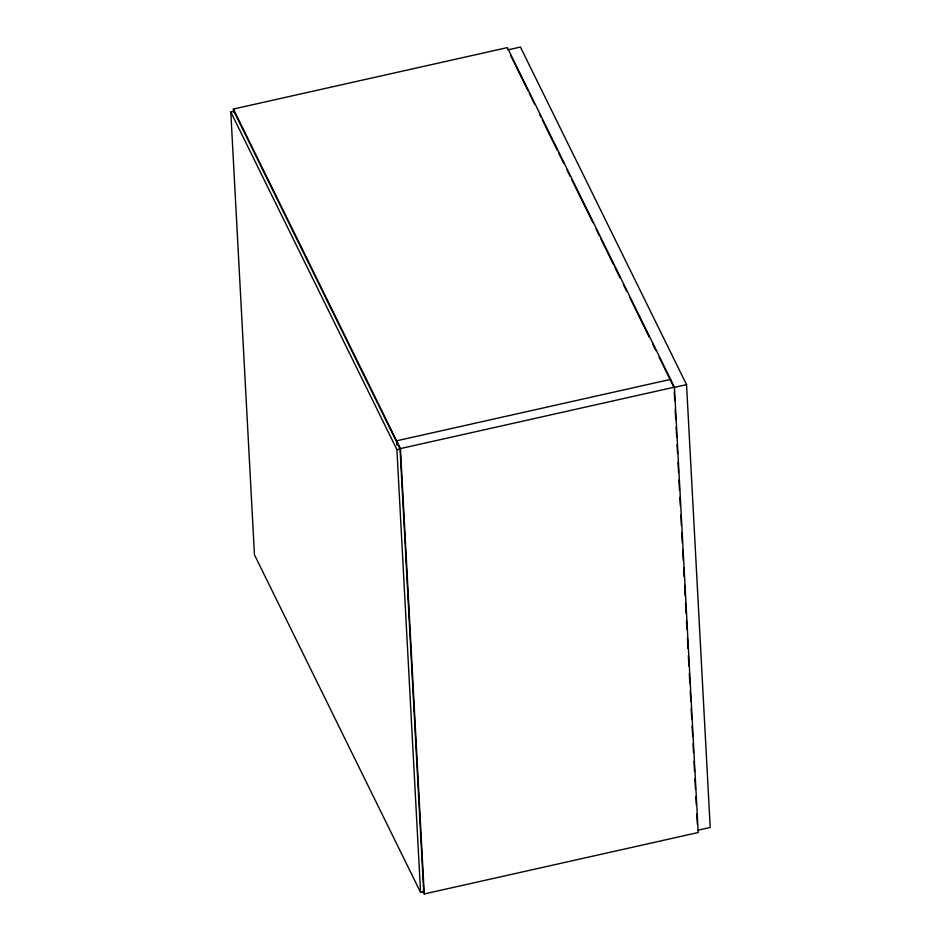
<?xml version="1.0" encoding="UTF-8"?>
<svg xmlns="http://www.w3.org/2000/svg" width="941" height="941" viewBox="0 0 941 941"><rect width="100%" height="100%" fill="white"/><g stroke="black" fill="none" stroke-linecap="round" stroke-linejoin="round"><path stroke-width="1.41" d="M233.533 111.955L233.38 109.05L507.352 47.615L674.426 387.151L698.234 832.514L424.25 893.95L422.98 891.362M230.792 112.003L233.921 111.297L400.043 448.892L423.709 891.703L420.58 892.409L254.458 554.814L230.792 112.003L396.902 449.586L420.58 892.409M507.893 49.861L520.42 47.05L686.542 384.646L710.208 827.457L697.681 830.268M670.604 379.388L396.632 440.823L396.867 445.222M233.38 109.05L400.443 448.586L674.426 387.151M396.902 449.586L400.043 448.892M686.542 384.646L674.015 387.457L659.088 357.121M510.493 55.131L528.019 90.736M529.312 93.371L534.5 103.922M539.699 114.473L540.993 117.119M542.287 119.754L557.213 150.078M558.507 152.724L563.706 163.264M566.952 169.862L570.187 176.461M571.493 179.096L592.901 222.605M596.147 229.204L599.393 235.803M600.687 238.438L613.661 264.809M614.967 267.444L620.154 277.995M623.401 284.594L626.647 291.181M629.894 297.779L649.361 337.337M652.595 343.935L655.842 350.522M674.25 391.856L674.721 400.643M675.191 409.441L675.744 419.71M676.132 427.038L676.673 437.306M677.073 444.634L677.544 453.433M678.014 462.231L678.555 472.5M678.955 479.828L679.496 490.096M679.896 497.424L680.367 506.223M680.837 515.021L681.378 525.278M681.778 532.618L682.319 542.875M682.719 550.214L683.26 560.471M683.66 567.799L684.131 576.598M684.589 585.396L685.142 595.665M685.53 602.993L686.083 613.261M686.471 620.59L686.942 629.388M687.412 638.186L687.965 648.455M688.353 655.783L688.906 666.052M689.294 673.38L689.847 683.637M690.235 690.976L690.788 701.233M691.176 708.573L691.729 718.83M692.117 726.17L692.67 736.427M693.058 743.755L693.529 752.553M693.999 761.351L694.552 771.62M694.94 778.948L695.493 789.217M695.881 796.545L696.352 805.343M696.822 814.141L697.375 824.41M400.443 448.586L424.25 893.95"/></g></svg>
